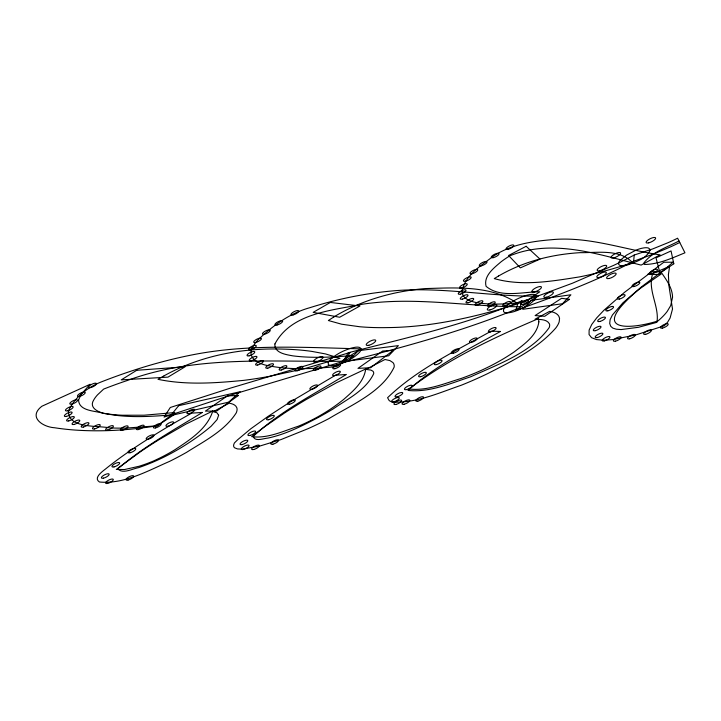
<?xml version="1.0" encoding="UTF-8"?>
<svg xmlns="http://www.w3.org/2000/svg" width="721" height="721" viewBox="0 0 721 721"><rect width="100%" height="100%" fill="white"/><g stroke="black" fill="none" stroke-linecap="round" stroke-linejoin="round"><path stroke-width="1.08" d="M634.228 255.027A176.284 56.517 -26.4 0 1 613.823 265.301L572.312 283.281L517.858 303.406L515.794 310.354C555.927 296.151 596.006 281.28 633.651 261.236L634.228 255.027L652.622 248.952L668.322 242.58A78.589 25.199 -26.4 0 0 677.605 238.209L684.95 252.792C672.044 258.091 658.733 264.301 644.538 264.472L643.691 263.219C651.937 251.899 667.006 247.438 678.993 240.949M633.651 261.236L653.055 254.207L669.593 247.285A97.533 31.273 -26.4 0 0 679.75 242.472M559.559 318.412L559.181 321.8A50.398 16.159 -26.4 0 1 555.873 327.902C537.65 348.739 511.892 361.122 487.684 373.604A143.506 46.009 -26.4 0 1 461.152 385.284C439.125 392.801 416.287 403.318 392.548 402.048A39.718 12.735 -26.4 0 1 389.097 400.443L387.574 397.722C417.351 369.143 455.402 351.127 491.091 331.164L500.5 331.462C468.524 349.081 435.277 365.817 407.969 390.421C429.455 392.747 450.706 383.302 470.768 376.759C497.796 364.42 531.35 352.632 549.186 327.604A35.455 11.365 -26.4 0 0 549.456 323.891C546.752 318.952 539.876 319.61 535.063 319.196L549.636 311.355C553.665 311.995 558.928 313.716 559.559 318.412M668.403 274.719L668.917 285.651L672.513 309.021L670.097 318.024L667.646 322.125L664.284 325.784L635.859 334.905L612.688 339.609L603.603 340.204L596.501 339.582L591.571 337.698L589.057 334.517L589.129 330.065L591.734 324.486L596.727 317.862L603.928 310.255L624.386 292.438L651.838 271.628L661.274 271.97L641.591 286.751L622.881 302.856L612.39 315.023L610.101 319.709L609.714 323.495L610.714 326.271L612.814 328.109L616.311 329.209L621.132 329.569L638.427 327.298L656.975 322.305C659.517 305.911 647.079 290.031 652.766 273.475L669.584 266.419L668.403 274.719M218.625 415.224L217.111 419.568L211.181 426.183A108.222 34.698 -26.4 0 1 201.492 433.916C182.332 448.246 161.153 459.998 138.459 467.686C132.421 468.704 122.471 474.517 117.811 468.749C143.641 446.714 173.545 430.077 202.412 412.43L191.669 413.151L177.105 421.37A286.21 91.765 -26.4 0 0 156.06 433.952C138.765 444.749 121.642 455.933 105.798 468.785C102.544 471.363 93.072 477.924 99.426 481.998C124.156 484.386 147.571 470.903 169.606 461.368A113.693 36.456 -26.4 0 0 186.586 452.337C204.232 441.117 224.573 430.951 236.218 412.926A43.044 13.798 -26.4 0 0 236.876 407.888C235.776 404.742 232.18 403.715 229.233 403.174L213.155 411.7L216.913 412.736L218.625 415.224M78.562 399.984C78.959 411.349 95.199 410.691 103.139 413.277A338.591 108.556 -26.4 0 0 122.354 415.233L144.029 415.206L174.716 412.574L157.295 425.796C130.411 430.049 103.076 431.915 75.885 430.113A525.203 168.39 -26.4 0 1 54.598 427.751C42.827 427.066 27.668 417.126 41.908 406.229L90.116 384.275L81.158 394.297L78.562 399.984M672.567 297.169L670.719 305.569L667.222 311.409A55.499 17.791 -26.4 0 1 658.102 320.863C636.589 327.911 592.995 333.76 626.882 300.333A92.531 29.669 -26.4 0 1 640.311 288.391L662.013 273.439C666.907 280.55 672.332 288.202 672.567 297.169M253.323 436.331C254.513 442.162 263.751 438.314 267.806 438.116C285.174 434.457 301.18 426.408 316.807 418.252A119.163 38.204 -26.4 0 0 333.255 408.87C347.666 398.902 365.772 390.232 373.667 373.766A25.073 8.039 -26.4 0 0 372.883 371.18L370.945 370.089L365.889 369.359L385.005 359.5L389.899 360.581L392.936 362.573A47.658 15.276 -26.4 0 1 394.153 367.079C382.274 392.08 351.397 404.941 328.884 418.622A134.764 43.206 -26.4 0 1 308.119 428.644L280.956 439.594L259.803 446.056L241.959 449.156L237.47 448.922L234.658 447.822A24.352 7.805 -26.4 0 1 233.775 444.496L234.424 442.937L237.687 439.72L250.773 428.797L268.095 416.377L288.652 402.967L335.517 375.217L346.26 374.496C314.626 393.918 280.685 410.88 253.323 436.331M462.296 289.842C460.728 299.035 472.057 302.027 479.005 303C494.146 305.109 509.513 303.793 524.636 302.162L539.786 291.798C522.518 291.726 500.545 298.386 486.089 286.345C483.268 275.909 494.083 267.824 501.023 261.849A41.809 13.402 -26.4 0 1 509.873 255.82C552.701 238.236 598.7 254.585 641.149 265.094L660.066 254.864C623.881 249.637 588.408 235.974 551.313 239.732C529.277 241.562 506.53 245.374 488.802 259.632C478.14 267.5 465.658 276.242 462.296 289.842M274.908 343.953C274.07 353.101 286.39 354.66 292.996 355.877C313.031 358.454 333.309 357.075 353.371 355.507L336.716 366.565C313.977 368.782 290.716 370.261 268.167 365.664C260.164 364.384 247.024 358.625 252.026 348.405A54.336 17.421 -26.4 0 1 257.559 340.348C272.331 325.982 289.788 313.211 309.868 307.696C336.527 299.251 364.06 293.519 391.918 290.978C440.783 286.3 489.397 296.854 538.254 296.106L521.391 306.74C468.488 306.957 415.449 296.295 362.726 304.172C331.975 310.499 291.374 312.977 274.908 343.953M365.7 368.981C364.042 381.941 353.092 391.061 343.899 399.236C330.11 410.411 314.635 419.478 298.242 426.255C283.281 431.077 267.689 438.801 251.629 436.638L263.733 427.373L284.137 413.268A210 67.332 -26.4 0 1 306.29 399.479L336.68 382.653L365.7 368.981M538.875 321.818C537.064 335.436 524.401 344.043 514.325 351.812C497.887 363.114 479.753 371.865 460.98 378.534C444.226 383.509 426.895 391.197 409.095 388.98C448.264 359.022 493.308 337.834 538.479 318.619L538.875 321.818M650 250.241C646.71 258.325 636.814 261.399 629.298 264.4A19.449 6.237 -26.4 0 1 625.107 265.418C622.926 265.896 617.564 266.391 618.645 262.687A15.33 4.912 -26.4 0 1 620.087 260.407L626.441 255.189L635.805 250.241A16.006 5.128 -26.4 0 1 641.591 248.321L644.042 247.862A17.052 5.471 -26.4 0 1 648.485 248.078L649.756 249.087L650 250.241M68.504 410.88C67.738 428.824 98.029 425.336 109.511 427.886A368.404 118.118 -26.4 0 0 126.175 428.076L157.295 425.796L173.95 414.728C151.5 416.531 128.581 418.216 106.329 413.755C99.813 412.917 88.259 408.374 93.748 399.957A41.16 13.194 -26.4 0 1 97.506 394.865L103.644 389.097A169.273 54.273 -26.4 0 1 127.365 380.481C196.031 355.147 269.843 362.113 341.448 361.257L361.131 348.865C306.046 347.531 250.286 343.98 195.788 354.191C163.739 360.239 132.412 369.774 102.04 381.625C88.268 386.853 74.633 397.091 68.504 410.88M328.253 362.627C327.172 366.331 332.534 365.835 334.715 365.358A19.449 6.237 -26.4 0 0 338.906 364.339C346.422 361.843 353.858 358.184 359.418 352.443A15.33 4.912 -26.4 0 0 360.851 350.154C361.942 346.45 356.571 346.945 354.399 347.432A19.449 6.237 -26.4 0 0 350.199 348.441C342.691 350.947 335.256 354.597 329.695 360.347A15.33 4.912 -26.4 0 0 328.253 362.627M503.51 309.85C502.429 313.554 507.8 313.058 509.972 312.581A19.449 6.237 -26.4 0 0 514.172 311.571C521.68 309.066 529.115 305.407 534.676 299.666A15.33 4.912 -26.4 0 0 536.118 297.376C537.199 293.681 531.837 294.177 529.656 294.655A19.449 6.237 -26.4 0 0 525.465 295.664C517.948 298.17 510.513 301.82 504.952 307.57A15.33 4.912 -26.4 0 0 503.51 309.859M212.794 410.997C207.152 429.112 189.605 440.026 174.59 449.94A64.548 20.693 -26.4 0 1 152.915 461.251L150.049 462.404A57.491 18.431 -26.4 0 1 138.928 466.298L124.535 469.542L116.306 469.443L140.956 451.364A198.924 63.781 -26.4 0 1 159.323 439.486L185.928 424.11L212.794 410.997M522.058 300.72L520.003 307.669C462.576 331.462 402.363 347.459 342.259 362.861L348.279 352.758C406.815 337.662 466.316 324.693 522.058 300.72M350 352.497L344.98 360.915L235.497 393.621L164.037 417.117L170.3 407.482L230.495 388.105L350 352.497M178.655 405.698L170.67 415.584L228.71 402.138L240.129 391.719L178.655 405.698M531.134 300.36L522.68 309.3L562.461 303.739L570.924 294.79L531.134 300.36M358.364 350.712L348.658 360.87L388.682 355.777L398.389 345.62L358.364 350.712M673.026 262.219L658.805 274.44L647.683 274.404L663.789 262.255L673.026 262.219M393.342 350.316L370.621 367.719L357.986 368.368L382.599 351.046L393.342 350.316M238.336 395.514L216.57 411.132L205.44 411.096L227.403 395.856L238.336 395.514M569.509 299.341L544.706 316.294L535.09 315.564L561.578 298.314L569.509 299.341M673.811 263.778L659.958 273.034L656.002 257.83L671.053 250.935L673.811 263.778M333.877 316.925L328.352 320.512L341.601 324.198L359.689 326.739A421.722 135.206 -26.4 0 0 387.465 327.595C422.443 327.307 457.078 320.8 490.776 311.778A291.545 93.469 -26.4 0 0 518.02 303.739C491.244 285.165 456.24 287.715 425.228 288.58C393.233 291.203 361.428 300.224 333.877 316.925M136.756 370.27L121.227 379.886L167.984 377.128L185.018 366.827L136.756 370.27M498.526 276.026L494.264 278.594C521.932 286.507 551.736 281.289 579.603 276.882A221.653 71.064 -26.4 0 0 620.619 266.428L632.506 262.642C619.681 248.7 597.24 252.918 580.171 252.656C556.612 254.08 533.134 259.181 511.685 269.176A51.813 16.61 -26.4 0 0 498.526 276.026M164.136 375.785L157.98 379.318C186.081 385.221 215.363 383.13 243.716 380.364A353.398 113.305 -26.4 0 0 268.582 376.515L303.938 368.819L339.97 358.319L325.595 353.957L311.887 351.406A467.334 149.833 -26.4 0 0 283.524 349.126C242.346 347.693 200.348 355.606 164.136 375.785M330.371 302.45L313.148 312.373L339.672 317.249L359.932 305.992L330.371 302.45M526.141 246.285L508.566 255.495L520.346 267.879L540.011 259.118L526.141 246.285M316.122 361.996A5.29 1.694 -26.4 0 0 323.08 357.192A5.29 1.694 -26.4 0 0 315.654 358.959A5.29 1.694 -26.4 0 0 316.122 361.996M368.819 345.278A5.29 1.694 -26.4 0 0 375.767 340.474A5.29 1.694 -26.4 0 0 368.341 342.25A5.29 1.694 -26.4 0 0 368.819 345.278M489.91 309.958A5.29 1.694 -26.4 0 0 496.859 305.154A5.29 1.694 -26.4 0 0 489.433 306.921A5.29 1.694 -26.4 0 0 489.91 309.958M534.522 291.915A5.29 1.694 -26.4 0 0 541.48 287.12A5.29 1.694 -26.4 0 0 534.054 288.887A5.29 1.694 -26.4 0 0 534.522 291.915M546.464 297.241A5.29 1.694 -26.4 0 0 553.413 292.438A5.29 1.694 -26.4 0 0 545.986 294.204A5.29 1.694 -26.4 0 0 546.464 297.241M648.702 242.86A5.29 1.694 -26.4 0 0 655.659 238.056A5.29 1.694 -26.4 0 0 648.233 239.832A5.29 1.694 -26.4 0 0 648.702 242.86M613.688 257.902A5.29 1.694 -26.4 0 0 620.637 253.098A5.29 1.694 -26.4 0 0 613.211 254.864A5.29 1.694 -26.4 0 0 613.688 257.902M599.782 270.736A5.29 1.694 -26.4 0 0 606.731 265.932A5.29 1.694 -26.4 0 0 599.304 267.707A5.29 1.694 -26.4 0 0 599.782 270.736M599.439 277.414A5.29 1.694 -26.4 0 0 606.388 272.619A5.29 1.694 -26.4 0 0 598.962 274.386A5.29 1.694 -26.4 0 0 599.439 277.414M609.227 278.468A5.29 1.694 -26.4 0 0 616.185 273.674A5.29 1.694 -26.4 0 0 608.749 275.44A5.29 1.694 -26.4 0 0 609.227 278.468M155.538 427.913A4.299 1.379 -26.4 0 0 161.189 424.011A4.299 1.379 -26.4 0 0 155.15 425.453A4.299 1.379 -26.4 0 0 155.538 427.913M138.513 429.545A4.299 1.379 -26.4 0 0 144.155 425.642A4.299 1.379 -26.4 0 0 138.126 427.084A4.299 1.379 -26.4 0 0 138.513 429.545M122.489 430.23A4.299 1.379 -26.4 0 0 128.131 426.327A4.299 1.379 -26.4 0 0 122.101 427.769A4.299 1.379 -26.4 0 0 122.489 430.23M107.762 430.004A4.299 1.379 -26.4 0 0 113.404 426.111A4.299 1.379 -26.4 0 0 107.375 427.544A4.299 1.379 -26.4 0 0 107.762 430.004M94.604 428.932A4.299 1.379 -26.4 0 0 100.255 425.039A4.299 1.379 -26.4 0 0 94.217 426.471A4.299 1.379 -26.4 0 0 94.604 428.932M83.321 427.048A4.299 1.379 -26.4 0 0 88.971 423.155A4.299 1.379 -26.4 0 0 82.933 424.588A4.299 1.379 -26.4 0 0 83.321 427.048M74.164 424.426A4.299 1.379 -26.4 0 0 79.815 420.523A4.299 1.379 -26.4 0 0 73.785 421.965A4.299 1.379 -26.4 0 0 74.164 424.426M68.702 420.929A4.299 1.379 -26.4 0 0 74.353 417.026A4.299 1.379 -26.4 0 0 68.324 418.468A4.299 1.379 -26.4 0 0 68.702 420.929M66.485 416.377A4.299 1.379 -26.4 0 0 72.136 412.484A4.299 1.379 -26.4 0 0 66.098 413.917A4.299 1.379 -26.4 0 0 66.485 416.377M67.531 410.781A4.299 1.379 -26.4 0 0 73.181 406.878A4.299 1.379 -26.4 0 0 67.152 408.32A4.299 1.379 -26.4 0 0 67.531 410.781M71.902 404.111A4.299 1.379 -26.4 0 0 77.553 400.209A4.299 1.379 -26.4 0 0 71.523 401.651A4.299 1.379 -26.4 0 0 71.902 404.111M79.643 396.379A4.299 1.379 -26.4 0 0 85.285 392.476A4.299 1.379 -26.4 0 0 79.256 393.909A4.299 1.379 -26.4 0 0 79.643 396.379M90.792 387.556A4.299 1.379 -26.4 0 0 96.443 383.653A4.299 1.379 -26.4 0 0 90.404 385.095A4.299 1.379 -26.4 0 0 90.792 387.556M334.959 368.692A4.299 1.379 -26.4 0 0 340.609 364.79A4.299 1.379 -26.4 0 0 334.571 366.223A4.299 1.379 -26.4 0 0 334.959 368.692M315.347 370.306A4.299 1.379 -26.4 0 0 320.998 366.412A4.299 1.379 -26.4 0 0 314.969 367.845A4.299 1.379 -26.4 0 0 315.347 370.306M297.25 370.756A4.299 1.379 -26.4 0 0 302.901 366.854A4.299 1.379 -26.4 0 0 296.863 368.296A4.299 1.379 -26.4 0 0 297.25 370.756M281.235 370.017A4.299 1.379 -26.4 0 0 286.886 366.124A4.299 1.379 -26.4 0 0 280.857 367.557A4.299 1.379 -26.4 0 0 281.235 370.017M267.879 368.098A4.299 1.379 -26.4 0 0 273.529 364.204A4.299 1.379 -26.4 0 0 267.491 365.637A4.299 1.379 -26.4 0 0 267.879 368.098M257.721 365.006A4.299 1.379 -26.4 0 0 263.363 361.113A4.299 1.379 -26.4 0 0 257.334 362.546A4.299 1.379 -26.4 0 0 257.721 365.006M251.35 360.743A4.299 1.379 -26.4 0 0 257 356.85A4.299 1.379 -26.4 0 0 250.962 358.283A4.299 1.379 -26.4 0 0 251.35 360.743M249.169 355.814A4.299 1.379 -26.4 0 0 254.81 351.92A4.299 1.379 -26.4 0 0 248.781 353.353A4.299 1.379 -26.4 0 0 249.169 355.814M250.656 349.703A4.299 1.379 -26.4 0 0 256.306 345.801A4.299 1.379 -26.4 0 0 250.268 347.234A4.299 1.379 -26.4 0 0 250.656 349.703M255.811 342.475A4.299 1.379 -26.4 0 0 261.453 338.573A4.299 1.379 -26.4 0 0 255.423 340.015A4.299 1.379 -26.4 0 0 255.811 342.475M264.607 334.22A4.299 1.379 -26.4 0 0 270.258 330.317A4.299 1.379 -26.4 0 0 264.219 331.759A4.299 1.379 -26.4 0 0 264.607 334.22M277.044 325.009A4.299 1.379 -26.4 0 0 282.695 321.115A4.299 1.379 -26.4 0 0 276.657 322.548A4.299 1.379 -26.4 0 0 277.044 325.009M293.096 314.942A4.299 1.379 -26.4 0 0 298.755 311.039A4.299 1.379 -26.4 0 0 292.717 312.481A4.299 1.379 -26.4 0 0 293.096 314.942M522.887 304.289A4.299 1.379 -26.4 0 0 528.538 300.387A4.299 1.379 -26.4 0 0 522.5 301.829A4.299 1.379 -26.4 0 0 522.887 304.289M504.907 305.875A4.299 1.379 -26.4 0 0 510.558 301.973A4.299 1.379 -26.4 0 0 504.52 303.415A4.299 1.379 -26.4 0 0 504.907 305.875M489.604 306.155A4.299 1.379 -26.4 0 0 495.255 302.252A4.299 1.379 -26.4 0 0 489.226 303.694A4.299 1.379 -26.4 0 0 489.604 306.155M477.248 305.127A4.308 1.379 -26.4 0 0 482.899 301.225A4.308 1.379 -26.4 0 0 476.86 302.658A4.308 1.379 -26.4 0 0 477.248 305.127M468.082 302.775A4.299 1.379 -26.4 0 0 473.733 298.873A4.299 1.379 -26.4 0 0 467.695 300.315A4.299 1.379 -26.4 0 0 468.082 302.775M462.386 299.107A4.299 1.379 -26.4 0 0 468.028 295.213A4.299 1.379 -26.4 0 0 461.999 296.646A4.299 1.379 -26.4 0 0 462.386 299.107M460.386 294.141A4.299 1.379 -26.4 0 0 466.036 290.239A4.299 1.379 -26.4 0 0 459.998 291.681A4.299 1.379 -26.4 0 0 460.386 294.141M461.638 288.067A4.299 1.379 -26.4 0 0 467.289 284.173A4.299 1.379 -26.4 0 0 461.251 285.606A4.299 1.379 -26.4 0 0 461.638 288.067M465.541 281.217A4.299 1.379 -26.4 0 0 471.192 277.315A4.299 1.379 -26.4 0 0 465.153 278.757A4.299 1.379 -26.4 0 0 465.541 281.217M472.111 273.755A4.308 1.379 -26.4 0 0 477.762 269.852A4.308 1.379 -26.4 0 0 471.723 271.285A4.308 1.379 -26.4 0 0 472.111 273.755M481.385 265.833A4.299 1.379 -26.4 0 0 487.035 261.93A4.299 1.379 -26.4 0 0 481.006 263.372A4.299 1.379 -26.4 0 0 481.385 265.833M493.389 257.631A4.299 1.379 -26.4 0 0 499.04 253.729A4.299 1.379 -26.4 0 0 493.011 255.171A4.299 1.379 -26.4 0 0 493.389 257.631M508.179 249.304A4.299 1.379 -26.4 0 0 513.83 245.401A4.299 1.379 -26.4 0 0 507.791 246.834A4.299 1.379 -26.4 0 0 508.179 249.304M189.073 413.611A4.299 1.379 -26.4 0 0 194.724 409.708A4.299 1.379 -26.4 0 0 188.686 411.15A4.299 1.379 -26.4 0 0 189.073 413.611M168.056 426.228A4.299 1.379 -26.4 0 0 173.707 422.326A4.299 1.379 -26.4 0 0 167.669 423.768A4.299 1.379 -26.4 0 0 168.056 426.228M148.265 439.224A4.299 1.379 -26.4 0 0 153.924 435.322A4.299 1.379 -26.4 0 0 147.886 436.764A4.299 1.379 -26.4 0 0 148.265 439.224M130.131 452.734A4.299 1.379 -26.4 0 0 135.782 448.841A4.299 1.379 -26.4 0 0 129.744 450.274A4.299 1.379 -26.4 0 0 130.131 452.734M114.053 466.893A4.299 1.379 -26.4 0 0 119.704 462.99A4.299 1.379 -26.4 0 0 113.666 464.432A4.299 1.379 -26.4 0 0 114.053 466.893M103.527 478.14A4.299 1.379 -26.4 0 0 109.177 474.238A4.299 1.379 -26.4 0 0 103.139 475.671A4.299 1.379 -26.4 0 0 103.527 478.14M107.681 483.394A4.299 1.379 -26.4 0 0 113.323 479.501A4.299 1.379 -26.4 0 0 107.294 480.934A4.299 1.379 -26.4 0 0 107.681 483.394M128.077 480.051A4.299 1.379 -26.4 0 0 133.736 476.157A4.299 1.379 -26.4 0 0 127.698 477.59A4.299 1.379 -26.4 0 0 128.077 480.051M334.715 375.56A4.299 1.379 -26.4 0 0 340.366 371.657A4.299 1.379 -26.4 0 0 334.328 373.099A4.299 1.379 -26.4 0 0 334.715 375.56M311.977 389.304A4.308 1.379 -26.4 0 0 317.628 385.402A4.308 1.379 -26.4 0 0 311.58 386.853A4.308 1.379 -26.4 0 0 311.977 389.304M289.644 404.184A4.299 1.379 -26.4 0 0 295.286 400.29A4.299 1.379 -26.4 0 0 289.256 401.723A4.299 1.379 -26.4 0 0 289.644 404.184M268.672 419.712A4.308 1.379 -26.4 0 0 274.322 415.81A4.308 1.379 -26.4 0 0 268.275 417.261A4.308 1.379 -26.4 0 0 268.672 419.712M250.043 435.421A4.299 1.379 -26.4 0 0 255.694 431.519A4.299 1.379 -26.4 0 0 249.655 432.951A4.299 1.379 -26.4 0 0 250.043 435.421M242.175 444.551A4.299 1.379 -26.4 0 0 247.826 440.657A4.299 1.379 -26.4 0 0 241.787 442.09A4.299 1.379 -26.4 0 0 242.175 444.551M243.446 449.435A4.299 1.379 -26.4 0 0 249.087 445.533A4.299 1.379 -26.4 0 0 243.049 446.975A4.299 1.379 -26.4 0 0 243.446 449.435M253.729 449.489A4.299 1.379 -26.4 0 0 259.38 445.587A4.299 1.379 -26.4 0 0 253.35 447.029A4.299 1.379 -26.4 0 0 253.729 449.489M272.953 444.163A4.299 1.379 -26.4 0 0 278.603 440.261A4.299 1.379 -26.4 0 0 272.574 441.703A4.299 1.379 -26.4 0 0 272.953 444.163M490.478 331.885A4.299 1.379 -26.4 0 0 496.138 327.983A4.299 1.379 -26.4 0 0 490.1 329.416A4.299 1.379 -26.4 0 0 490.478 331.885M471.561 342.331A4.299 1.379 -26.4 0 0 477.203 338.428A4.299 1.379 -26.4 0 0 471.173 339.87A4.299 1.379 -26.4 0 0 471.561 342.331M453.455 353.191A4.299 1.379 -26.4 0 0 459.106 349.288A4.299 1.379 -26.4 0 0 453.067 350.73A4.299 1.379 -26.4 0 0 453.455 353.191M436.421 364.592A4.299 1.379 -26.4 0 0 442.072 360.698A4.299 1.379 -26.4 0 0 436.034 362.131A4.299 1.379 -26.4 0 0 436.421 364.592M420.713 376.686A4.299 1.379 -26.4 0 0 426.363 372.784A4.299 1.379 -26.4 0 0 420.325 374.226A4.299 1.379 -26.4 0 0 420.713 376.686M406.572 389.583A4.299 1.379 -26.4 0 0 412.223 385.681A4.299 1.379 -26.4 0 0 406.193 387.123A4.299 1.379 -26.4 0 0 406.572 389.583M397.127 396.856A4.299 1.379 -26.4 0 0 402.778 392.963A4.299 1.379 -26.4 0 0 396.739 394.396A4.299 1.379 -26.4 0 0 397.127 396.856M393.657 401.876A4.299 1.379 -26.4 0 0 399.308 397.983A4.299 1.379 -26.4 0 0 393.269 399.416A4.299 1.379 -26.4 0 0 393.657 401.876M396.036 404.409A4.299 1.379 -26.4 0 0 401.687 400.515A4.299 1.379 -26.4 0 0 395.658 401.948A4.299 1.379 -26.4 0 0 396.036 404.409M404.166 404.229A4.299 1.379 -26.4 0 0 409.825 400.335A4.299 1.379 -26.4 0 0 403.787 401.768A4.299 1.379 -26.4 0 0 404.166 404.229M417.928 401.11A4.299 1.379 -26.4 0 0 423.578 397.208A4.299 1.379 -26.4 0 0 417.549 398.65A4.299 1.379 -26.4 0 0 417.928 401.11M651.847 273.574A4.299 1.379 -26.4 0 0 657.498 269.681A4.299 1.379 -26.4 0 0 651.469 271.114A4.299 1.379 -26.4 0 0 651.847 273.574M634.21 286.498A4.299 1.379 -26.4 0 0 639.86 282.605A4.299 1.379 -26.4 0 0 633.822 284.038A4.299 1.379 -26.4 0 0 634.21 286.498M619.483 299.026A4.299 1.379 -26.4 0 0 625.134 295.132A4.299 1.379 -26.4 0 0 619.096 296.565A4.299 1.379 -26.4 0 0 619.483 299.026M607.929 310.805A4.299 1.379 -26.4 0 0 613.58 306.903A4.299 1.379 -26.4 0 0 607.542 308.345A4.299 1.379 -26.4 0 0 607.929 310.805M599.818 321.467A4.299 1.379 -26.4 0 0 605.46 317.564A4.299 1.379 -26.4 0 0 599.43 318.997A4.299 1.379 -26.4 0 0 599.818 321.467M595.402 330.651A4.299 1.379 -26.4 0 0 601.053 326.757A4.299 1.379 -26.4 0 0 595.014 328.19A4.299 1.379 -26.4 0 0 595.402 330.651M597.267 337.563A4.299 1.379 -26.4 0 0 602.918 333.661A4.299 1.379 -26.4 0 0 596.88 335.103A4.299 1.379 -26.4 0 0 597.267 337.563M604.342 340.907A4.299 1.379 -26.4 0 0 609.984 337.004A4.299 1.379 -26.4 0 0 603.955 338.446A4.299 1.379 -26.4 0 0 604.342 340.907M615.509 341.159A4.299 1.379 -26.4 0 0 621.151 337.266A4.299 1.379 -26.4 0 0 615.112 338.708A4.299 1.379 -26.4 0 0 615.509 341.159M629.676 338.798A4.299 1.379 -26.4 0 0 635.327 334.895A4.299 1.379 -26.4 0 0 629.289 336.337A4.299 1.379 -26.4 0 0 629.676 338.798M645.737 334.274A4.299 1.379 -26.4 0 0 651.387 330.371A4.299 1.379 -26.4 0 0 645.349 331.813A4.299 1.379 -26.4 0 0 645.737 334.274M662.599 328.046A4.299 1.379 -26.4 0 0 668.25 324.144A4.299 1.379 -26.4 0 0 662.211 325.586A4.299 1.379 -26.4 0 0 662.599 328.046"/></g></svg>
